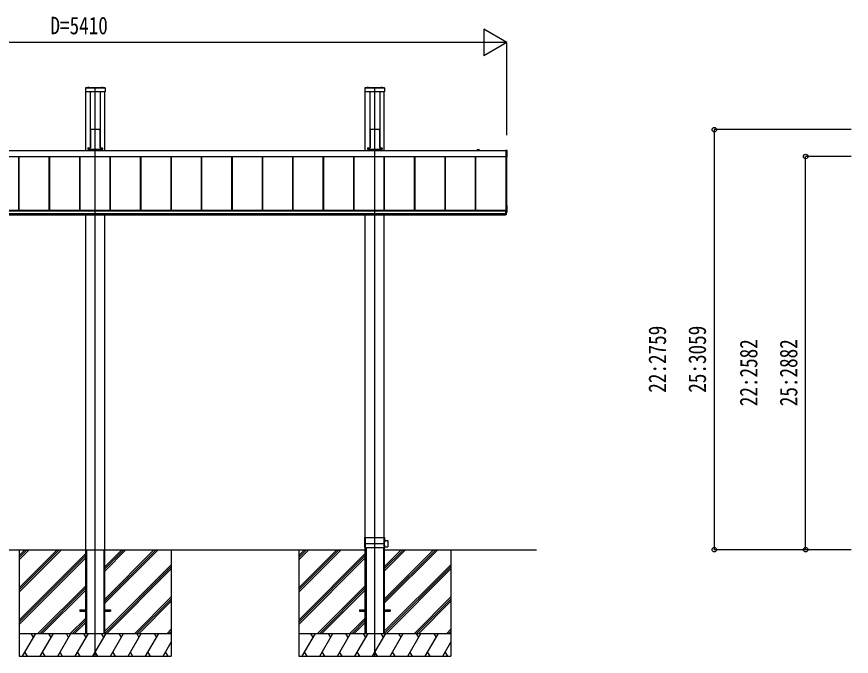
# Model space of a CAD drawing. Units: millimetres, scale not verified. Extents: x -14718 to 14718, y -10395 to 10395.
# Drawn here: x -9526 to -4044, y -5727 to -1527 of the extents above; entities that cross this region are included whole.
import ezdxf
from ezdxf.enums import TextEntityAlignment as Align

# ---------------------------------------------------------------- set-up
doc = ezdxf.new("R2010")
doc.units = ezdxf.units.MM
doc.header["$LTSCALE"] = 40
for name, color, linetype in [('0-3_YKK_12', 2, 'Continuous'), ('0-4_YKK_13', 4, 'Continuous'), ('0-5_YKK_A1', 4, 'Continuous'), ('0-6_YKK_D', 6, 'Continuous')]:
    doc.layers.add(name, color=color, linetype=linetype)
doc.styles.add('ＭＳ ゴシック', font='')
doc.styles.get('ＭＳ ゴシック').set_extended_font_data('MS Gothic')

msp = doc.modelspace()

# ---------------------------------------------------------------- linework, layer by layer
at = {"layer": '0-3_YKK_12'}
for p, q in [((-9010.79, -5727.45), (-9010.79, -1997.45)), ((-7173.79, -5727.45), (-7173.79, -1997.45))]:
    msp.add_line(p, q, dxfattribs=at)
at = {"layer": '0-4_YKK_13'}
for p, q in [((-9075.29, -1994.45), (-9075.29, -2018.45)), ((-8946.29, -1994.45), (-9075.29, -1994.45)), ((-8946.29, -1996.95), (-9075.29, -1996.95)), ((-8946.29, -1997.45), (-9075.29, -1997.45)), ((-8948.29, -2020.45), (-9073.29, -2020.45)), ((-9061.69, -1993.9), (-9061.69, -1993.71)), ((-9061.15, -1994.45), (-9050.44, -1994.45)), ((-9061.04, -1994.45), (-9060.69, -1994.45)), ((-9058.16, -1991.12), (-9056.94, -1993.58)), ((-9055.79, -1994.19), (-9056.94, -1993.58)), ((-9055.79, -1994.19), (-9054.65, -1993.58)), ((-9053.42, -1991.12), (-9054.65, -1993.58)), ((-9049.89, -1993.9), (-9049.89, -1993.71)), ((-8971.69, -1993.9), (-8971.69, -1993.71)), ((-8971.15, -1994.45), (-8960.44, -1994.45)), ((-8968.16, -1991.12), (-8966.94, -1993.58)), ((-8965.79, -1994.19), (-8966.94, -1993.58)), ((-8965.79, -1994.19), (-8964.65, -1993.58)), ((-8963.42, -1991.12), (-8964.65, -1993.58)), ((-8959.89, -1993.9), (-8959.89, -1993.71)), ((-8946.29, -1994.45), (-8946.29, -2018.45)), ((-7238.29, -1994.45), (-7238.29, -2018.45)), ((-7109.29, -1994.45), (-7238.29, -1994.45)), ((-7109.29, -1996.95), (-7238.29, -1996.95)), ((-7109.29, -1997.45), (-7238.29, -1997.45)), ((-7111.29, -2020.45), (-7236.29, -2020.45)), ((-7224.69, -1993.9), (-7224.69, -1993.71)), ((-7224.15, -1994.45), (-7213.44, -1994.45)), ((-7224.04, -1994.45), (-7223.69, -1994.45)), ((-7221.16, -1991.12), (-7219.94, -1993.58)), ((-7218.79, -1994.19), (-7219.94, -1993.58)), ((-7218.79, -1994.19), (-7217.65, -1993.58)), ((-7216.42, -1991.12), (-7217.65, -1993.58)), ((-7212.89, -1993.9), (-7212.89, -1993.71)), ((-7134.69, -1993.9), (-7134.69, -1993.71)), ((-7134.15, -1994.45), (-7123.44, -1994.45)), ((-7131.16, -1991.12), (-7129.94, -1993.58)), ((-7128.79, -1994.19), (-7129.94, -1993.58)), ((-7128.79, -1994.19), (-7127.65, -1993.58)), ((-7126.42, -1991.12), (-7127.65, -1993.58)), ((-7122.89, -1993.9), (-7122.89, -1993.71)), ((-7109.29, -1994.45), (-7109.29, -2018.45)), ((-9042.04, -2271.61), (-9042.04, -2386.66)), ((-9041.68, -2265.76), (-9042.03, -2271.26)), ((-9041.18, -2265.3), (-9039.14, -2265.3)), ((-9038.83, -2265.62), (-9039.14, -2265.3)), ((-9038.83, -2265.62), (-8982.75, -2265.62)), ((-8982.75, -2265.62), (-8982.44, -2265.3)), ((-8982.44, -2265.3), (-8980.4, -2265.3)), ((-8979.9, -2265.76), (-8979.55, -2271.26)), ((-8979.54, -2271.61), (-8979.54, -2386.66)), ((-7205.04, -2271.61), (-7205.04, -2386.66)), ((-7204.68, -2265.76), (-7205.03, -2271.26)), ((-7204.18, -2265.3), (-7202.14, -2265.3)), ((-7201.83, -2265.62), (-7202.14, -2265.3)), ((-7201.83, -2265.62), (-7145.75, -2265.62)), ((-7145.75, -2265.62), (-7145.44, -2265.3)), ((-7145.44, -2265.3), (-7143.4, -2265.3)), ((-7142.9, -2265.76), (-7142.55, -2271.26)), ((-7142.54, -2271.61), (-7142.54, -2386.66)), ((-9058.66, -2389.92), (-9058.66, -2397.41)), ((-9058.66, -2396.75), (-8962.92, -2396.75)), ((-9058.66, -2397.41), (-8962.92, -2397.41)), ((-9058.16, -2389.42), (-9043.15, -2389.42)), ((-9042.04, -2386.66), (-9042.15, -2388.48)), ((-8979.54, -2386.66), (-8979.43, -2388.48)), ((-8978.43, -2389.42), (-8963.42, -2389.42)), ((-8962.92, -2389.92), (-8962.92, -2397.41)), ((-7221.66, -2389.92), (-7221.66, -2397.41)), ((-7221.66, -2396.75), (-7125.92, -2396.75)), ((-7221.66, -2397.41), (-7125.92, -2397.41)), ((-7221.16, -2389.42), (-7206.15, -2389.42)), ((-7205.04, -2386.66), (-7205.15, -2388.48)), ((-7142.54, -2386.66), (-7142.43, -2388.48)), ((-7141.43, -2389.42), (-7126.42, -2389.42)), ((-7125.92, -2389.92), (-7125.92, -2397.41)), ((-6304.29, -2446.4), (-6304.29, -2405.38)), ((-6312.29, -2447.17), (-6312.29, -2447.67)), ((-6312.29, -2447.67), (-6304.76, -2447.21)), ((-6304.76, -2768.25), (-6305.79, -2768.18)), ((-6304.29, -2809.77), (-6304.29, -2768.74)), ((-6314.29, -2797.67), (-6314.29, -2828.94)), ((-6310.79, -2797.67), (-6314.29, -2797.67)), ((-6314.29, -2820.11), (-6310.79, -2820.11)), ((-6310.79, -2828.94), (-6314.29, -2828.94)), ((-6313.79, -2797.67), (-6313.79, -2828.94)), ((-6310.79, -2797.67), (-6310.79, -2828.94)), ((-6310.79, -2810.94), (-6304.76, -2810.57)), ((-7238.79, -4987.45), (-7238.45, -4947.75)), ((-7238.58, -5012.15), (-7238.79, -4987.45)), ((-7238.79, -4987.45), (-7110.29, -4987.45)), ((-7238.15, -4947.45), (-7109.44, -4947.45)), ((-7237.29, -4947.75), (-7237.29, -5012.15)), ((-7236.29, -5012.15), (-7236.29, -4947.75)), ((-7111.29, -4947.75), (-7111.29, -5012.15)), ((-7110.29, -5012.15), (-7110.29, -4947.75)), ((-7108.89, -4976.63), (-7110.29, -4976.63)), ((-7109.14, -4947.75), (-7108.89, -4976.63)), ((-7108.98, -4966.1), (-7089.09, -4966.44)), ((-7088.79, -4966.74), (-7088.79, -5008.15)), ((-7238.28, -5012.45), (-7109.31, -5012.45)), ((-7108.89, -4998.27), (-7110.29, -4998.27)), ((-7109.01, -5012.15), (-7108.89, -4998.27)), ((-7108.98, -5008.8), (-7089.09, -5008.45))]:
    msp.add_line(p, q, dxfattribs=at)
msp.add_lwpolyline([(-6304.76, -2404.88), (-6312.29, -2404.42), (-6312.29, -2404.92), (-6312.29, -2447.17)], dxfattribs=at)
for centre, radius, start, end in [((-9073.29, -2018.45), 2, 180, 270), ((-9061.14, -1993.71), 0.55, 138.43917, 180), ((-9061.15, -1993.9), 0.545, 180, 270), ((-9055.79, -1998.45), 7.7, 41.56083, 138.43917), ((-9050.44, -1993.9), 0.545, 270, 0), ((-9050.44, -1993.71), 0.55, 0, 41.56083), ((-8971.14, -1993.71), 0.55, 138.43917, 180), ((-8971.15, -1993.9), 0.545, 180, 270), ((-8965.79, -1998.45), 7.7, 41.56083, 138.43917), ((-8960.44, -1993.9), 0.545, 270, 0), ((-8960.44, -1993.71), 0.55, 0, 41.56083), ((-8948.29, -2018.45), 2, 270, 0), ((-7236.29, -2018.45), 2, 180, 270), ((-7224.14, -1993.71), 0.55, 138.43917, 180), ((-7224.15, -1993.9), 0.545, 180, 270), ((-7218.79, -1998.45), 7.7, 41.56083, 138.43917), ((-7213.44, -1993.9), 0.545, 270, 0), ((-7213.44, -1993.71), 0.55, 0, 41.56083), ((-7134.14, -1993.71), 0.55, 138.43917, 180), ((-7134.15, -1993.9), 0.545, 180, 270), ((-7128.79, -1998.45), 7.7, 41.56083, 138.43917), ((-7123.44, -1993.9), 0.545, 270, 0), ((-7123.44, -1993.71), 0.55, 0, 41.56083), ((-7111.29, -2018.45), 2, 270, 0), ((-6304.79, -2405.38), 0.497, 0.05228, 86.83056), ((-6305.16, -2446.44), 0.873, 297.46207, 2.25858), ((-6304.79, -2768.74), 0.497, 0.05228, 86.83056), ((-6305.16, -2809.8), 0.873, 297.46207, 2.25858), ((-7238.15, -4947.75), 0.3, 90, 179.5), ((-7237.59, -4947.75), 0.3, 0, 90), ((-7235.99, -4947.75), 0.3, 90, 180), ((-7111.59, -4947.75), 0.3, 0, 90), ((-7109.99, -4947.75), 0.3, 90, 180), ((-7109.44, -4947.75), 0.3, 0.5, 90), ((-7089.09, -4966.74), 0.3, 0, 89), ((-7238.28, -5012.15), 0.3, 180.5, 270), ((-7237.59, -5012.15), 0.3, 270, 0), ((-7235.99, -5012.15), 0.3, 180, 270), ((-7111.59, -5012.15), 0.3, 270, 0), ((-7109.99, -5012.15), 0.3, 180, 270), ((-7109.31, -5012.15), 0.3, 270, 359.5), ((-7089.09, -5008.15), 0.3, 271, 0)]:
    msp.add_arc(centre, radius, start, end, dxfattribs=at)
for centre, major_axis, ratio, start_param, end_param in [((-9042, -2271.26), (0.031, 0.5), 0.061627, 1.5746234, 2.3600215), ((-9041.18, -2265.8), (0.346, -0.364), 0.996462, 2.3838095, 3.8892836), ((-8980.4, -2265.8), (-0.346, -0.364), 0.996462, 2.3939017, 3.8993758), ((-8979.59, -2271.26), (-0.031, 0.5), 0.061627, 3.9231638, 4.7085619), ((-7205, -2271.26), (0.031, 0.5), 0.061627, 1.5746234, 2.3600215), ((-7204.18, -2265.8), (0.346, -0.364), 0.996462, 2.3838095, 3.8892836), ((-7143.4, -2265.8), (-0.346, -0.364), 0.996462, 2.3939017, 3.8993758), ((-7142.59, -2271.26), (-0.031, 0.5), 0.061627, 3.9231638, 4.7085619), ((-9058.16, -2389.92), (0.355, -0.355), 0.99628, 2.358058, 3.9251274), ((-9043.15, -2388.41), (0.691, -0.728), 0.996462, 5.5254021, 7.0308762), ((-8978.43, -2388.41), (-0.691, -0.728), 0.996462, 5.5354944, 7.0409685), ((-8963.42, -2389.92), (-0.355, -0.355), 0.99628, 2.358058, 3.9251274), ((-7221.16, -2389.92), (0.355, -0.355), 0.99628, 2.358058, 3.9251274), ((-7206.15, -2388.41), (0.691, -0.728), 0.996462, 5.5254021, 7.0308762), ((-7141.43, -2388.41), (-0.691, -0.728), 0.996462, 5.5354944, 7.0409685), ((-7126.42, -2389.92), (-0.355, -0.355), 0.99628, 2.358058, 3.9251274)]:
    msp.add_ellipse(centre, major_axis=major_axis, ratio=ratio, start_param=start_param, end_param=end_param, dxfattribs=at)
at = {"layer": '0-5_YKK_A1'}
for p, q in [((-9073.29, -2404.98), (-9073.29, -2020.45)), ((-9042.79, -2020.45), (-9042.79, -2389.35)), ((-8978.79, -2020.45), (-8978.79, -2389.35)), ((-8948.29, -2404.98), (-8948.29, -2020.45)), ((-7236.29, -2404.98), (-7236.29, -2020.45)), ((-7205.79, -2020.45), (-7205.79, -2389.35)), ((-7141.79, -2020.45), (-7141.79, -2389.35)), ((-7111.29, -2404.98), (-7111.29, -2020.45)), ((-11709.29, -2405.96), (-6312.29, -2405.96)), ((-11520.04, -2404.98), (-6501.54, -2404.98)), ((-9055.79, -2397.41), (-9055.79, -2404.98)), ((-9042.79, -2364.25), (-9042.04, -2364.25)), ((-8979.54, -2364.25), (-8978.79, -2364.25)), ((-8965.79, -2397.41), (-8965.79, -2404.98)), ((-7218.79, -2397.41), (-7218.79, -2404.98)), ((-7205.79, -2364.25), (-7205.04, -2364.25)), ((-7142.54, -2364.25), (-7141.79, -2364.25)), ((-7128.79, -2397.41), (-7128.79, -2404.98)), ((-6496.25, -2402.48), (-6501.54, -2402.48)), ((-6501.54, -2404.98), (-6488.09, -2404.98)), ((-6487.79, -2402.48), (-6495.33, -2402.48)), ((-6487.79, -2405.28), (-6487.79, -2405.96)), ((-6485.29, -2405.96), (-6485.29, -2404.98)), ((-11709.29, -2445.87), (-6312.29, -2445.87)), ((-11709.29, -2446.14), (-6312.29, -2446.14)), ((-9512.29, -2798.06), (-9512.29, -2446.14)), ((-9509.69, -2798.06), (-9509.69, -2446.14)), ((-9509.29, -2798.06), (-9509.29, -2446.14)), ((-9312.29, -2798.06), (-9312.29, -2446.14)), ((-9309.69, -2798.06), (-9309.69, -2446.14)), ((-9309.29, -2798.06), (-9309.29, -2446.14)), ((-9112.29, -2798.06), (-9112.29, -2446.14)), ((-9109.69, -2798.06), (-9109.69, -2446.14)), ((-9109.29, -2798.06), (-9109.29, -2446.14)), ((-8912.29, -2798.06), (-8912.29, -2446.14)), ((-8909.69, -2798.06), (-8909.69, -2446.14)), ((-8909.29, -2798.06), (-8909.29, -2446.14)), ((-8712.29, -2798.06), (-8712.29, -2446.14)), ((-8709.69, -2798.06), (-8709.69, -2446.14)), ((-8709.29, -2798.06), (-8709.29, -2446.14)), ((-8512.29, -2798.06), (-8512.29, -2446.14)), ((-8512.29, -2798.06), (-8512.29, -2446.14)), ((-8509.69, -2798.06), (-8509.69, -2446.14)), ((-8509.69, -2798.06), (-8509.69, -2446.14)), ((-8509.29, -2798.06), (-8509.29, -2446.14)), ((-8312.29, -2798.06), (-8312.29, -2446.14)), ((-8309.69, -2798.06), (-8309.69, -2446.14)), ((-8309.29, -2798.06), (-8309.29, -2446.14)), ((-8112.29, -2798.06), (-8112.29, -2446.14)), ((-8109.69, -2798.06), (-8109.69, -2446.14)), ((-8109.29, -2798.06), (-8109.29, -2446.14)), ((-7912.29, -2798.06), (-7912.29, -2446.14)), ((-7909.69, -2798.06), (-7909.69, -2446.14)), ((-7909.29, -2798.06), (-7909.29, -2446.14)), ((-7712.29, -2798.06), (-7712.29, -2446.14)), ((-7709.69, -2798.06), (-7709.69, -2446.14)), ((-7709.29, -2798.06), (-7709.29, -2446.14)), ((-7512.29, -2798.06), (-7512.29, -2446.14)), ((-7509.69, -2798.06), (-7509.69, -2446.14)), ((-7509.29, -2798.06), (-7509.29, -2446.14)), ((-7312.29, -2798.06), (-7312.29, -2446.14)), ((-7309.69, -2798.06), (-7309.69, -2446.14)), ((-7309.29, -2798.06), (-7309.29, -2446.14)), ((-7112.29, -2798.06), (-7112.29, -2446.14)), ((-7109.69, -2798.06), (-7109.69, -2446.14)), ((-7109.29, -2798.06), (-7109.29, -2446.14)), ((-6912.29, -2798.06), (-6912.29, -2446.14)), ((-6909.69, -2798.06), (-6909.69, -2446.14)), ((-6909.29, -2798.06), (-6909.29, -2446.14)), ((-6712.29, -2798.06), (-6712.29, -2446.14)), ((-6709.69, -2798.06), (-6709.69, -2446.14)), ((-6709.29, -2798.06), (-6709.29, -2446.14)), ((-6512.29, -2798.06), (-6512.29, -2446.14)), ((-6509.69, -2798.06), (-6509.69, -2446.14)), ((-6509.29, -2798.06), (-6509.29, -2446.14)), ((-6310.79, -2797.67), (-6310.79, -2447.58)), ((-6305.79, -2809.39), (-6305.79, -2447.28)), ((-11707.29, -2798.06), (-6314.29, -2798.06)), ((-11707.29, -2801.8), (-6314.29, -2801.8)), ((-11707.29, -2801.8), (-6314.29, -2801.8)), ((-11707.29, -2818.72), (-6314.29, -2818.72)), ((-11707.29, -2827.45), (-6314.29, -2827.45)), ((-9073.29, -5577.45), (-9073.29, -2827.45)), ((-8948.29, -5577.45), (-8948.29, -2827.45)), ((-7236.29, -5577.45), (-7236.29, -2827.45)), ((-7111.29, -5577.45), (-7111.29, -2827.45)), ((-6305.79, -2809.39), (-6310.79, -2809.39)), ((-10785.29, -5027.45), (-9073.29, -5027.45)), ((-9510.79, -5027.45), (-9510.79, -5727.45)), ((-9246.82, -5027.45), (-9510.79, -5291.42)), ((-9458.95, -5027.45), (-9510.79, -5079.29)), ((-9260.96, -5027.45), (-9510.79, -5277.28)), ((-9232.68, -5027.45), (-9510.79, -5305.56)), ((-9473.09, -5027.45), (-9510.79, -5065.15)), ((-9444.81, -5027.45), (-9510.79, -5093.43)), ((-9073.29, -5027.45), (-8948.29, -5027.45)), ((-9071.59, -5027.45), (-9071.59, -5577.45)), ((-9068.09, -5027.45), (-9068.09, -5577.45)), ((-8953.49, -5027.45), (-8953.49, -5577.45)), ((-8949.99, -5027.45), (-8949.99, -5577.45)), ((-8948.29, -5027.45), (-7236.29, -5027.45)), ((-8610.42, -5027.45), (-8948.29, -5365.32)), ((-8822.56, -5027.45), (-8948.29, -5153.19)), ((-8624.57, -5027.45), (-8948.29, -5351.18)), ((-8596.28, -5027.45), (-8948.29, -5379.46)), ((-8836.7, -5027.45), (-8948.29, -5139.04)), ((-8808.41, -5027.45), (-8948.29, -5167.33)), ((-8510.79, -5027.45), (-8510.79, -5727.45)), ((-7673.79, -5027.45), (-7673.79, -5727.45)), ((-7409.82, -5027.45), (-7673.79, -5291.42)), ((-7621.95, -5027.45), (-7673.79, -5079.29)), ((-7423.96, -5027.45), (-7673.79, -5277.28)), ((-7395.68, -5027.45), (-7673.79, -5305.56)), ((-7636.09, -5027.45), (-7673.79, -5065.15)), ((-7607.81, -5027.45), (-7673.79, -5093.43)), ((-7234.59, -5014.45), (-7231.09, -5014.45)), ((-7234.59, -5014.45), (-7234.59, -5577.45)), ((-7231.09, -5014.45), (-7231.09, -5577.45)), ((-7116.49, -5014.45), (-7112.99, -5014.45)), ((-7116.49, -5014.45), (-7116.49, -5577.45)), ((-7112.99, -5014.45), (-7112.99, -5577.45)), ((-7111.29, -5027.45), (-6110.79, -5027.45)), ((-6773.42, -5027.45), (-7111.29, -5365.32)), ((-6985.56, -5027.45), (-7111.29, -5153.19)), ((-6787.57, -5027.45), (-7111.29, -5351.18)), ((-6759.28, -5027.45), (-7111.29, -5379.46)), ((-6999.7, -5027.45), (-7111.29, -5139.04)), ((-6971.41, -5027.45), (-7111.29, -5167.33)), ((-6673.79, -5027.45), (-6673.79, -5727.45)), ((-9073.29, -5051.91), (-9510.79, -5489.41)), ((-9073.29, -5066.05), (-9510.79, -5503.55)), ((-9073.29, -5080.2), (-9510.79, -5517.7)), ((-7236.29, -5051.91), (-7673.79, -5489.41)), ((-7236.29, -5066.05), (-7673.79, -5503.55)), ((-7236.29, -5080.2), (-7673.79, -5517.7)), ((-8510.79, -5125.81), (-8948.29, -5563.31)), ((-8510.79, -5139.95), (-8948.29, -5577.45)), ((-6673.79, -5125.81), (-7111.29, -5563.31)), ((-6673.79, -5139.95), (-7111.29, -5577.45)), ((-8510.79, -5154.09), (-8934.15, -5577.45)), ((-6673.79, -5154.09), (-7097.15, -5577.45)), ((-9073.29, -5264.04), (-9386.7, -5577.45)), ((-9073.29, -5278.19), (-9372.56, -5577.45)), ((-9073.29, -5292.33), (-9358.41, -5577.45)), ((-7236.29, -5264.04), (-7549.7, -5577.45)), ((-7236.29, -5278.19), (-7535.56, -5577.45)), ((-7236.29, -5292.33), (-7521.41, -5577.45)), ((-8510.79, -5337.94), (-8750.3, -5577.45)), ((-8510.79, -5352.08), (-8736.16, -5577.45)), ((-8510.79, -5366.22), (-8722.02, -5577.45)), ((-6673.79, -5337.94), (-6913.3, -5577.45)), ((-6673.79, -5352.08), (-6899.16, -5577.45)), ((-6673.79, -5366.22), (-6885.02, -5577.45)), ((-9110.79, -5422.95), (-9110.79, -5431.95)), ((-9110.79, -5422.95), (-9073.29, -5422.95)), ((-8948.29, -5422.95), (-8910.79, -5422.95)), ((-8910.79, -5422.95), (-8910.79, -5431.95)), ((-7273.79, -5422.95), (-7273.79, -5431.95)), ((-7273.79, -5422.95), (-7236.29, -5422.95)), ((-7111.29, -5422.95), (-7073.79, -5422.95)), ((-7073.79, -5422.95), (-7073.79, -5431.95)), ((-9073.29, -5476.18), (-9174.57, -5577.45)), ((-9110.79, -5431.95), (-9073.29, -5431.95)), ((-8948.29, -5431.95), (-8910.79, -5431.95)), ((-7236.29, -5476.18), (-7337.57, -5577.45)), ((-7273.79, -5431.95), (-7236.29, -5431.95)), ((-7111.29, -5431.95), (-7073.79, -5431.95)), ((-9073.29, -5490.32), (-9160.42, -5577.45)), ((-9073.29, -5504.46), (-9146.28, -5577.45)), ((-7236.29, -5490.32), (-7323.42, -5577.45)), ((-7236.29, -5504.46), (-7309.28, -5577.45)), ((-9510.79, -5577.45), (-8510.79, -5577.45)), ((-9487.67, -5727.45), (-9401.07, -5577.45)), ((-9416.07, -5603.43), (-9431.07, -5577.45)), ((-9372.2, -5727.45), (-9285.6, -5577.45)), ((-9300.6, -5603.43), (-9315.6, -5577.45)), ((-9256.73, -5727.45), (-9170.13, -5577.45)), ((-9185.13, -5603.43), (-9200.13, -5577.45)), ((-9141.26, -5727.45), (-9054.66, -5577.45)), ((-9069.66, -5603.43), (-9084.66, -5577.45)), ((-9073.29, -5577.45), (-8948.29, -5577.45)), ((-9025.79, -5727.45), (-8939.19, -5577.45)), ((-8954.19, -5603.43), (-8969.19, -5577.45)), ((-8910.32, -5727.45), (-8823.72, -5577.45)), ((-8838.72, -5603.43), (-8853.72, -5577.45)), ((-8794.85, -5727.45), (-8708.25, -5577.45)), ((-8738.25, -5577.45), (-8723.25, -5603.43)), ((-8679.38, -5727.45), (-8592.78, -5577.45)), ((-8622.78, -5577.45), (-8607.78, -5603.43)), ((-8510.79, -5550.07), (-8538.17, -5577.45)), ((-8510.79, -5564.21), (-8524.03, -5577.45)), ((-7673.79, -5577.45), (-6673.79, -5577.45)), ((-7650.67, -5727.45), (-7564.07, -5577.45)), ((-7579.07, -5603.43), (-7594.07, -5577.45)), ((-7535.2, -5727.45), (-7448.6, -5577.45)), ((-7463.6, -5603.43), (-7478.6, -5577.45)), ((-7419.73, -5727.45), (-7333.13, -5577.45)), ((-7348.13, -5603.43), (-7363.13, -5577.45)), ((-7304.26, -5727.45), (-7217.66, -5577.45)), ((-7232.66, -5603.43), (-7247.66, -5577.45)), ((-7236.29, -5577.45), (-7111.29, -5577.45)), ((-7188.79, -5727.45), (-7102.19, -5577.45)), ((-7117.19, -5603.43), (-7132.19, -5577.45)), ((-7073.32, -5727.45), (-6986.72, -5577.45)), ((-7001.72, -5603.43), (-7016.72, -5577.45)), ((-6957.85, -5727.45), (-6871.25, -5577.45)), ((-6901.25, -5577.45), (-6886.25, -5603.43)), ((-6842.38, -5727.45), (-6755.78, -5577.45)), ((-6785.78, -5577.45), (-6770.78, -5603.43)), ((-6673.79, -5550.07), (-6701.17, -5577.45)), ((-6673.79, -5564.21), (-6687.03, -5577.45)), ((-8563.91, -5727.45), (-8510.79, -5635.44)), ((-6726.91, -5727.45), (-6673.79, -5635.44)), ((-9472.67, -5701.47), (-9457.68, -5727.45)), ((-9357.2, -5701.47), (-9342.2, -5727.45)), ((-9241.73, -5701.47), (-9226.73, -5727.45)), ((-9126.26, -5701.47), (-9111.26, -5727.45)), ((-9010.79, -5701.47), (-8995.79, -5727.45)), ((-8895.32, -5701.47), (-8880.32, -5727.45)), ((-8779.85, -5701.47), (-8764.85, -5727.45)), ((-8664.38, -5701.47), (-8649.38, -5727.45)), ((-8548.91, -5701.47), (-8533.91, -5727.45)), ((-7635.67, -5701.47), (-7620.68, -5727.45)), ((-7520.2, -5701.47), (-7505.2, -5727.45)), ((-7404.73, -5701.47), (-7389.73, -5727.45)), ((-7289.26, -5701.47), (-7274.26, -5727.45)), ((-7173.79, -5701.47), (-7158.79, -5727.45)), ((-7058.32, -5701.47), (-7043.32, -5727.45)), ((-6942.85, -5701.47), (-6927.85, -5727.45)), ((-6827.38, -5701.47), (-6812.38, -5727.45)), ((-6711.91, -5701.47), (-6696.91, -5727.45)), ((-9510.79, -5727.45), (-8510.79, -5727.45)), ((-7673.79, -5727.45), (-6673.79, -5727.45))]:
    msp.add_line(p, q, dxfattribs=at)
for centre, radius, start, end in [((-6501.54, -2403.73), 1.25, 90, 270), ((-6496.25, -2402.68), 0.2, 23.57818, 90), ((-6495.79, -2402.48), 0.3, 203.57818, 336.42182), ((-6495.33, -2402.68), 0.2, 90, 156.42182), ((-6488.09, -2405.28), 0.3, 0, 90), ((-6487.79, -2404.98), 2.5, 0, 90)]:
    msp.add_arc(centre, radius, start, end, dxfattribs=at)
at = {"layer": '0-6_YKK_D'}
for p, q in [((-6305.79, -1697.45), (-6457.35, -1609.95)), ((-6457.35, -1609.95), (-6457.35, -1784.95)), ((-6480.79, -1697.45), (-11540.79, -1697.45)), ((-6305.79, -1697.45), (-6608.9, -1697.45)), ((-6305.79, -1697.45), (-6457.35, -1784.95)), ((-6305.79, -2304.98), (-6305.79, -1696.45)), ((-4043.51, -2268.76), (-4944.51, -2268.76)), ((-4943.51, -2268.76), (-4943.51, -5027.45)), ((-4043.51, -2445.86), (-4344.51, -2445.86)), ((-4343.51, -5027.45), (-4343.51, -2445.86)), ((-4043.51, -5027.45), (-4944.51, -5027.45)), ((-4043.51, -5027.45), (-4344.51, -5027.45))]:
    msp.add_line(p, q, dxfattribs=at)
for centre in [(-4943.51, -2268.76), (-4343.51, -2445.86), (-4943.51, -5027.45), (-4343.51, -5027.45)]:
    msp.add_circle(centre, 14.88, dxfattribs=at)

# ---------------------------------------------------------------- texts
at = {"layer": '0-6_YKK_D', "style": 'ＭＳ ゴシック', "width": 0.8}
msp.add_text('D=5410', height=115.5, dxfattribs=at).set_placement((-9304.79, -1677.45), align=Align.BOTTOM_LEFT)
for s, p in [('22:2759', (-5226.01, -3996.71)), ('25:3059', (-4963.51, -3996.71)), ('22:2582', (-4626.01, -4085.26)), ('25:2882', (-4363.51, -4085.26))]:
    msp.add_text(s, height=115.5, rotation=90, dxfattribs=at).set_placement(p, align=Align.BOTTOM_LEFT)

doc.saveas('drawing.dxf')
